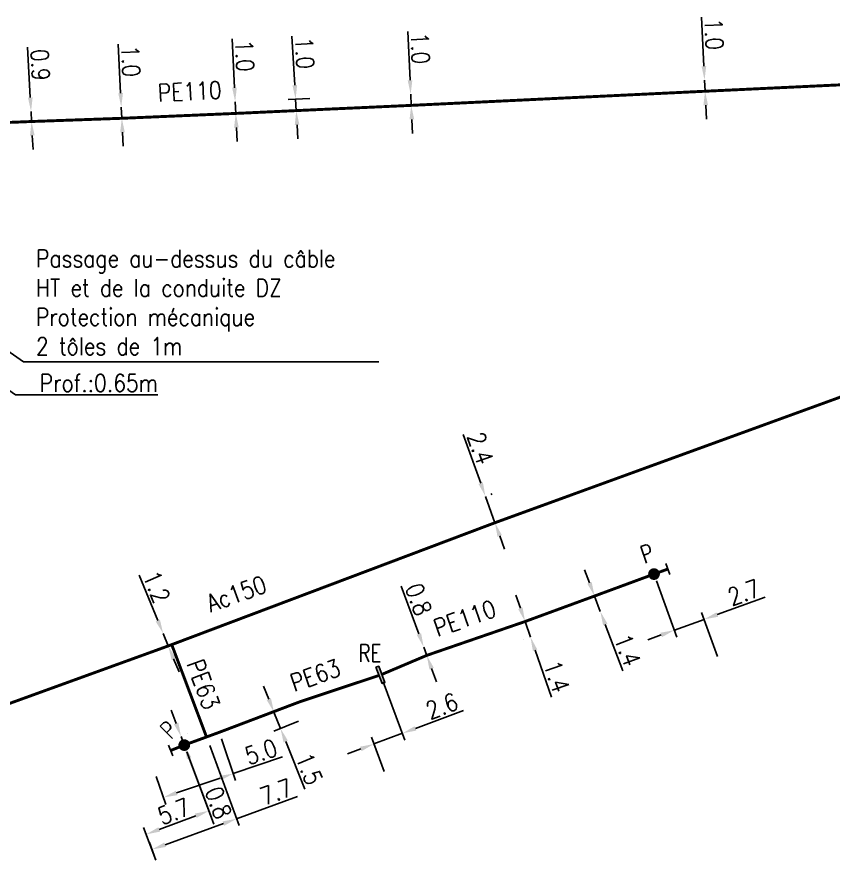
# Model space of a CAD drawing. Header units: millimetres. Extents: x 138998 to 140015, y 127998 to 129006.
# Drawn here: x 139263.8 to 139333.6, y 128120.3 to 128193 of the extents above; entities that cross this region are included whole.
import ezdxf
from ezdxf.enums import TextEntityAlignment as Align

# ---------------------------------------------------------------- set-up
doc = ezdxf.new("R2010")
doc.units = ezdxf.units.MM
doc.header["$PDMODE"] = 34
doc.linetypes.add('L_25_AP', pattern=[2000, 1000, 1000])
doc.linetypes.add('L_25_PE', pattern=[2000, 1000, 1000])
doc.layers.get('0').update_dxf_attribs({"linetype": 'CONTINUOUS'})
doc.layers.get('DEFPOINTS').update_dxf_attribs({"linetype": 'CONTINUOUS'})
for name, color, linetype in [('L_150', 1, 'CONTINUOUS'), ('L_300', 7, 'CONTINUOUS'), ('L_340', 7, 'CONTINUOUS'), ('L_420', 7, 'CONTINUOUS')]:
    doc.layers.add(name, color=color, linetype=linetype)
doc.styles.add('G_ROMANS', font='ROMANS.SHX', dxfattribs={"width": 0.75})
doc.styles.get("Standard").update_dxf_attribs({"font": 'romans.shx', "width": 0.85})
doc.dimstyles.get("Standard").update_dxf_attribs({"dimtxt": 1.5, "dimasz": 1.2, "dimexe": 0.625, "dimexo": 0.625, "dimgap": 0.25, "dimtad": 1, "dimdec": 1, "dimzin": 0, "dimdsep": 46, "dimtxsty": 'Standard', "dimcen": -0.5, "dimadec": 0, "dimazin": 0, "dimtfac": 1, "dimtdec": 1, "dimtmove": 0, "dimatfit": 3, "dimfxl": 0, "dimtolj": 1, "dimtzin": 0, "dimarcsym": 0})

# ---------------------------------------------------------------- blocks, each defined once
blk = doc.blocks.new('*D13')
at = {"layer": 'DEFPOINTS', "color": 0, "linetype": 'Continuous', "transparency": 16777216}
for p in [(139303.757, 128151.946), (139303.874, 128151.989), (139304.571, 128149.689)]:
    blk.add_point(p, dxfattribs=at)
at = {"layer": 'L_150', "color": 0, "linetype": 'Continuous', "lineweight": -2, "transparency": 16777216}
for p, q in [((139303.467, 128153.118), (139301.963, 128157.287)), ((139304.688, 128149.731), (139303.874, 128151.989)), ((139304.345, 128152.159), (139304.462, 128152.201)), ((139305.159, 128149.901), (139305.276, 128149.943)), ((139305.095, 128148.602), (139305.502, 128147.473))]:
    blk.add_line(p, q, dxfattribs=at)
at = {"layer": 'L_150', "color": 0, "linetype": 'Continuous', "transparency": 16777216}
for points in [[(139303.655, 128153.186), (139303.279, 128153.05), (139303.874, 128151.989)], [(139305.283, 128148.67), (139304.907, 128148.534), (139304.688, 128149.731)]]:
    blk.add_solid(points, dxfattribs=at)
at = {"layer": 'L_150', "color": 0, "linetype": 'Continuous', "transparency": 16777216, "insert": (139303.452, 128156.106), "char_height": 1.5, "attachment_point": 5, "rotation": 289.82997}
blk.add_mtext('\\A1;2.4', dxfattribs=at)
blk = doc.blocks.new('*D17')
at = {"layer": 'DEFPOINTS', "color": 0, "linetype": 'Continuous', "transparency": 16777216}
for p in [(139276.298, 128140.257), (139276.298, 128140.257), (139276.738, 128139.194)]:
    blk.add_point(p, dxfattribs=at)
at = {"layer": 'L_150', "color": 0, "linetype": 'Continuous', "lineweight": -2, "transparency": 16777216}
for p, q in [((139275.839, 128141.365), (139274.237, 128145.236)), ((139276.738, 128139.194), (139276.298, 128140.257)), ((139277.197, 128138.085), (139277.656, 128136.976))]:
    blk.add_line(p, q, dxfattribs=at)
at = {"layer": 'L_150', "color": 0, "linetype": 'Continuous', "transparency": 16777216}
for points in [[(139276.024, 128141.442), (139275.655, 128141.289), (139276.298, 128140.257)], [(139277.382, 128138.162), (139277.013, 128138.009), (139276.738, 128139.194)]]:
    blk.add_solid(points, dxfattribs=at)
at = {"layer": 'L_150', "color": 0, "linetype": 'Continuous', "transparency": 16777216, "insert": (139275.733, 128144.238), "char_height": 1.5, "attachment_point": 5, "rotation": 292.48734}
blk.add_mtext('\\A1;1.2', dxfattribs=at)
blk = doc.blocks.new('*D33')
at = {"layer": 'DEFPOINTS', "color": 0, "linetype": 'Continuous', "transparency": 16777216}
for p in [(139287.915, 128134.387), (139288.472, 128132.989), (139286.337, 128132.137)]:
    blk.add_point(p, dxfattribs=at)
at = {"layer": 'L_150', "color": 0, "linetype": 'Continuous', "lineweight": -2, "transparency": 16777216}
for p, q in [((139285.335, 128134.651), (139284.89, 128135.765)), ((139287.334, 128134.156), (139285.198, 128133.305)), ((139285.779, 128133.536), (139286.337, 128132.137)), ((139287.892, 128132.757), (139285.756, 128131.906)), ((139286.781, 128131.023), (139288.413, 128126.928))]:
    blk.add_line(p, q, dxfattribs=at)
at = {"layer": 'L_150', "color": 0, "linetype": 'Continuous', "transparency": 16777216}
for points in [[(139285.52, 128134.725), (139285.149, 128134.577), (139285.779, 128133.536)], [(139286.967, 128131.097), (139286.595, 128130.949), (139286.337, 128132.137)]]:
    blk.add_solid(points, dxfattribs=at)
at = {"layer": 'L_150', "color": 0, "linetype": 'Continuous', "transparency": 16777216, "insert": (139288.789, 128128.687), "char_height": 1.5, "attachment_point": 5, "rotation": 291.73547}
blk.add_mtext('\\A1;1.5', dxfattribs=at)
blk = doc.blocks.new('*D34')
at = {"layer": 'DEFPOINTS', "color": 0, "linetype": 'Continuous', "transparency": 16777216}
for p in [(139277.826, 128131.443), (139277.829, 128131.444), (139278.104, 128130.711)]:
    blk.add_point(p, dxfattribs=at)
at = {"layer": 'L_300', "color": 0, "linetype": 'Continuous', "lineweight": -2, "transparency": 16777216}
for p, q in [((139277.407, 128132.567), (139276.986, 128133.691)), ((139277.829, 128131.444), (139278.104, 128130.711)), ((139278.411, 128131.662), (139278.414, 128131.663)), ((139278.525, 128129.588), (139280.642, 128123.945))]:
    blk.add_line(p, q, dxfattribs=at)
at = {"layer": 'L_300', "color": 0, "linetype": 'Continuous', "transparency": 16777216}
for points in [[(139277.595, 128132.638), (139277.22, 128132.497), (139277.829, 128131.444)], [(139278.712, 128129.658), (139278.338, 128129.518), (139278.104, 128130.711)]]:
    blk.add_solid(points, dxfattribs=at)
at = {"layer": 'L_300', "color": 0, "linetype": 'Continuous', "transparency": 16777216, "insert": (139281.021, 128125.781), "char_height": 1.5, "attachment_point": 5, "rotation": 290.56303}
blk.add_mtext('\\A1;0.8', dxfattribs=at)
blk = doc.blocks.new('L_300_12')
at = {"color": 0, "linetype": 'Continuous', "const_width": 0.497, "flags": 128}
blk.add_lwpolyline([(-0.252, 0, 1), (0.252, 0, 1)], format="xyb", close=True, dxfattribs=at)
at = {"color": 0, "linetype": 'Continuous', "style": 'G_ROMANS', "width": 0.75}
blk.add_text('P', height=1.5, dxfattribs=at).set_placement((0, 1.85), align=Align.MIDDLE)
at = {"color": 0, "linetype": 'Continuous', "width": 0.75, "flags": 3}
for tag, p in [('DEF_LEG', (0, -5)), ('DEF_COUP', (0, -7.5)), ('DEF_TYPE', (0, -10))]:
    blk.add_attdef(tag, text='', height=1.2, dxfattribs=at).set_placement(p, align=Align.MIDDLE)
blk = doc.blocks.new('L_340_07')
at = {"color": 0, "linetype": 'Continuous', "const_width": 0.25, "flags": 128}
blk.add_lwpolyline([(0, 0), (1.25, 0)], dxfattribs=at)
at = {"color": 0, "linetype": 'Continuous', "flags": 128}
blk.add_lwpolyline([(1.25, -0.5), (1.25, 0.5)], dxfattribs=at)
at = {"color": 0, "linetype": 'Continuous', "style": 'G_ROMANS', "width": 0.75, "flags": 3}
for tag, p in [('DEF_LEG', (0.723, -3.465)), ('DEF_COUP', (0.723, -5.965)), ('DEF_TYPE', (0.723, -8.465))]:
    blk.add_attdef(tag, text='', height=1.2, dxfattribs=at).set_placement(p, align=Align.MIDDLE)
blk = doc.blocks.new('*D35')
at = {"layer": 'DEFPOINTS', "color": 0, "linetype": 'Continuous', "transparency": 16777216}
for p in [(139294.892, 128136.716), (139296.766, 128131.717), (139295.427, 128127.878)]:
    blk.add_point(p, dxfattribs=at)
at = {"layer": 'L_340', "color": 0, "linetype": 'Continuous', "lineweight": -2, "transparency": 16777216}
for p, q in [((139295.112, 128136.131), (139296.986, 128131.132)), ((139297.89, 128132.139), (139301.983, 128133.673)), ((139295.208, 128128.463), (139294.111, 128131.389)), ((139294.33, 128130.804), (139296.766, 128131.717)), ((139293.207, 128130.383), (139292.083, 128129.962))]:
    blk.add_line(p, q, dxfattribs=at)
at = {"layer": 'L_340', "color": 0, "linetype": 'Continuous', "transparency": 16777216}
for points in [[(139297.82, 128132.326), (139297.96, 128131.951), (139296.766, 128131.717)], [(139293.136, 128130.57), (139293.277, 128130.196), (139294.33, 128130.804)]]:
    blk.add_solid(points, dxfattribs=at)
at = {"layer": 'L_340', "color": 0, "linetype": 'Continuous', "transparency": 16777216, "insert": (139300.147, 128134.053), "char_height": 1.5, "attachment_point": 5, "rotation": 20.54887}
blk.add_mtext('\\A1;2.6', dxfattribs=at)
blk = doc.blocks.new('*D36')
at = {"layer": 'DEFPOINTS', "color": 0, "linetype": 'Continuous', "transparency": 16777216}
for p in [(139278.104, 128130.711), (139280.213, 128125.089), (139275.877, 128120.283)]:
    blk.add_point(p, dxfattribs=at)
at = {"layer": 'L_300', "color": 0, "linetype": 'Continuous', "lineweight": -2, "transparency": 16777216}
for p, q in [((139278.323, 128130.126), (139280.432, 128124.504)), ((139275.955, 128123.492), (139279.089, 128124.667)), ((139275.657, 128120.868), (139274.612, 128123.655))]:
    blk.add_line(p, q, dxfattribs=at)
at = {"layer": 'L_300', "color": 0, "linetype": 'Continuous', "transparency": 16777216}
for points in [[(139279.019, 128124.855), (139279.159, 128124.48), (139280.213, 128125.089)], [(139275.884, 128123.679), (139276.025, 128123.304), (139274.831, 128123.07)]]:
    blk.add_solid(points, dxfattribs=at)
at = {"layer": 'L_300', "color": 0, "linetype": 'Continuous', "transparency": 16777216, "insert": (139277.215, 128125.032), "char_height": 1.5, "attachment_point": 5, "rotation": 20.56303}
blk.add_mtext('\\A1;5.7', dxfattribs=at)
blk = doc.blocks.new('*D37')
at = {"layer": 'DEFPOINTS', "color": 0, "linetype": 'Continuous', "transparency": 16777216}
for p in [(139280.086, 128131.272), (139282.578, 128124.407), (139275.877, 128120.283)]:
    blk.add_point(p, dxfattribs=at)
at = {"layer": 'L_150', "color": 0, "linetype": 'Continuous', "lineweight": -2, "transparency": 16777216}
for p, q in [((139280.3, 128130.684), (139282.791, 128123.819)), ((139282.578, 128124.407), (139287.8, 128126.302)), ((139276.462, 128122.188), (139281.45, 128123.998)), ((139275.664, 128120.87), (139275.121, 128122.366))]:
    blk.add_line(p, q, dxfattribs=at)
at = {"layer": 'L_150', "color": 0, "linetype": 'Continuous', "transparency": 16777216}
for points in [[(139281.381, 128124.186), (139281.518, 128123.81), (139282.578, 128124.407)], [(139276.394, 128122.376), (139276.53, 128122), (139275.334, 128121.778)]]:
    blk.add_solid(points, dxfattribs=at)
at = {"layer": 'L_150', "color": 0, "linetype": 'Continuous', "transparency": 16777216, "insert": (139285.968, 128126.701), "char_height": 1.5, "attachment_point": 5, "rotation": 19.94692}
blk.add_mtext('\\A1;7.7', dxfattribs=at)
blk = doc.blocks.new('*D39')
at = {"layer": 'DEFPOINTS', "color": 0, "linetype": 'Continuous', "transparency": 16777216}
for p in [(139281.085, 128131.83), (139275.505, 128128.606), (139282.3, 128128.272)]:
    blk.add_point(p, dxfattribs=at)
at = {"layer": 'L_150', "color": 0, "linetype": 'Continuous', "lineweight": -2, "transparency": 16777216}
for p, q in [((139281.287, 128131.239), (139282.502, 128127.681)), ((139282.3, 128128.272), (139286.497, 128129.705)), ((139275.707, 128128.014), (139276.518, 128125.638)), ((139277.452, 128126.617), (139281.164, 128127.884))]:
    blk.add_line(p, q, dxfattribs=at)
at = {"layer": 'L_150', "color": 0, "linetype": 'Continuous', "transparency": 16777216}
for points in [[(139281.1, 128128.074), (139281.229, 128127.695), (139282.3, 128128.272)], [(139277.387, 128126.806), (139277.516, 128126.428), (139276.316, 128126.229)]]:
    blk.add_solid(points, dxfattribs=at)
at = {"layer": 'L_150', "color": 0, "linetype": 'Continuous', "transparency": 16777216, "insert": (139284.674, 128130.139), "char_height": 1.5, "attachment_point": 5, "rotation": 18.84825}
blk.add_mtext('\\A1;5.0', dxfattribs=at)
blk = doc.blocks.new('L_340_21')
at = {"linetype": 'Continuous'}
blk.add_hatch(color=0, dxfattribs=at).paths.add_polyline_path([(0.125, 0.75), (-0.125, 0.75), (-0.125, -0.75), (0.125, -0.75)])
at = {"color": 0, "linetype": 'Continuous'}
blk.add_lwpolyline([(-0.125, 0.75), (0.125, 0.75), (0.125, -0.75), (-0.125, -0.75)], close=True, dxfattribs=at)
at = {"color": 0, "linetype": 'Continuous', "width": 0.75}
for tag, height, flags, p in [('RE', 1.5, 8, (0, 3)), ('DEF_LEG', 1.2, 3, (0, -5)), ('DEF_COUP', 1.2, 3, (0, -7.5)), ('DEF_TYPE', 1.2, 3, (0, -10))]:
    blk.add_attdef(tag, text='', height=height, dxfattribs=dict(at, flags=flags)).set_placement(p, align=Align.MIDDLE)
blk = doc.blocks.new('*D45')
at = {"layer": 'DEFPOINTS', "color": 0, "linetype": 'Continuous', "transparency": 16777216}
for p in [(139298.593, 128139.088), (139298.853, 128138.385), (139298.853, 128138.385)]:
    blk.add_point(p, dxfattribs=at)
at = {"layer": 'L_150', "color": 0, "linetype": 'Continuous', "lineweight": -2, "transparency": 16777216}
for p, q in [((139298.179, 128140.215), (139296.669, 128144.317)), ((139298.853, 128138.385), (139298.593, 128139.088)), ((139299.267, 128137.259), (139299.682, 128136.132))]:
    blk.add_line(p, q, dxfattribs=at)
at = {"layer": 'L_150', "color": 0, "linetype": 'Continuous', "transparency": 16777216}
for points in [[(139298.367, 128140.284), (139297.991, 128140.145), (139298.593, 128139.088)], [(139299.455, 128137.328), (139299.079, 128137.189), (139298.853, 128138.385)]]:
    blk.add_solid(points, dxfattribs=at)
at = {"layer": 'L_150', "color": 0, "linetype": 'Continuous', "transparency": 16777216, "insert": (139298.155, 128143.174), "char_height": 1.5, "attachment_point": 5, "rotation": 290.21151}
blk.add_mtext('\\A1;0.8', dxfattribs=at)
blk = doc.blocks.new('*D46')
at = {"layer": 'DEFPOINTS', "color": 0, "linetype": 'Continuous', "transparency": 16777216}
for p in [(139307.263, 128141.28), (139307.263, 128141.28), (139307.726, 128139.954)]:
    blk.add_point(p, dxfattribs=at)
at = {"layer": 'L_150', "color": 0, "linetype": 'Continuous', "lineweight": -2, "transparency": 16777216}
for p, q in [((139306.866, 128142.412), (139306.47, 128143.545)), ((139307.263, 128141.28), (139307.726, 128139.954)), ((139307.136, 128139.748), (139307.136, 128139.748)), ((139308.122, 128138.821), (139309.526, 128134.81))]:
    blk.add_line(p, q, dxfattribs=at)
at = {"layer": 'L_150', "color": 0, "linetype": 'Continuous', "transparency": 16777216}
for points in [[(139307.055, 128142.478), (139306.678, 128142.346), (139307.263, 128141.28)], [(139308.311, 128138.887), (139307.934, 128138.755), (139307.726, 128139.954)]]:
    blk.add_solid(points, dxfattribs=at)
at = {"layer": 'L_150', "color": 0, "linetype": 'Continuous', "transparency": 16777216, "insert": (139309.966, 128136.579), "char_height": 1.5, "attachment_point": 5, "rotation": 289.2779}
blk.add_mtext('\\A1;1.4', dxfattribs=at)
blk = doc.blocks.new('*D47')
at = {"layer": 'DEFPOINTS', "color": 0, "linetype": 'Continuous', "transparency": 16777216}
for p in [(139318.297, 128145.337), (139320.039, 128140.541), (139323.945, 128137.696)]:
    blk.add_point(p, dxfattribs=at)
at = {"layer": 'L_300', "color": 0, "linetype": 'Continuous', "lineweight": -2, "transparency": 16777216}
for p, q in [((139318.51, 128144.749), (139320.253, 128139.953)), ((139323.705, 128141.872), (139327.814, 128143.364)), ((139320.039, 128140.541), (139322.577, 128141.462)), ((139323.731, 128138.284), (139322.364, 128142.05)), ((139318.911, 128140.131), (139317.783, 128139.721))]:
    blk.add_line(p, q, dxfattribs=at)
at = {"layer": 'L_300', "color": 0, "linetype": 'Continuous', "transparency": 16777216}
for points in [[(139323.637, 128142.06), (139323.773, 128141.684), (139322.577, 128141.462)], [(139318.843, 128140.319), (139318.98, 128139.943), (139320.039, 128140.541)]]:
    blk.add_solid(points, dxfattribs=at)
at = {"layer": 'L_300', "color": 0, "linetype": 'Continuous', "transparency": 16777216, "insert": (139325.982, 128143.763), "char_height": 1.5, "attachment_point": 5, "rotation": 19.96233}
blk.add_mtext('\\A1;2.7', dxfattribs=at)
blk = doc.blocks.new('*D48')
at = {"layer": 'DEFPOINTS', "color": 0, "linetype": 'Continuous', "transparency": 16777216}
for p in [(139313.205, 128143.459), (139313.701, 128142.15), (139313.701, 128142.15)]:
    blk.add_point(p, dxfattribs=at)
at = {"layer": 'L_150', "color": 0, "linetype": 'Continuous', "lineweight": -2, "transparency": 16777216}
for p, q in [((139312.779, 128144.581), (139312.353, 128145.703)), ((139313.205, 128143.459), (139313.701, 128142.15)), ((139314.127, 128141.028), (139315.635, 128137.055))]:
    blk.add_line(p, q, dxfattribs=at)
at = {"layer": 'L_150', "color": 0, "linetype": 'Continuous', "transparency": 16777216}
for points in [[(139312.966, 128144.652), (139312.592, 128144.51), (139313.205, 128143.459)], [(139314.314, 128141.099), (139313.94, 128140.958), (139313.701, 128142.15)]]:
    blk.add_solid(points, dxfattribs=at)
at = {"layer": 'L_150', "color": 0, "linetype": 'Continuous', "transparency": 16777216, "insert": (139316.029, 128138.835), "char_height": 1.5, "attachment_point": 5, "rotation": 290.77847}
blk.add_mtext('\\A1;1.4', dxfattribs=at)
blk = doc.blocks.new('*D81')
at = {"layer": 'DEFPOINTS', "color": 0, "linetype": 'Continuous', "transparency": 16777216}
for p in [(139282.46, 128185.742), (139282.46, 128185.742), (139282.508, 128184.743)]:
    blk.add_point(p, dxfattribs=at)
at = {"layer": 'L_150', "color": 0, "linetype": 'Continuous', "lineweight": -2, "transparency": 16777216}
for p, q in [((139282.402, 128186.941), (139282.202, 128191.125)), ((139282.508, 128184.743), (139282.46, 128185.742)), ((139282.565, 128183.545), (139282.622, 128182.346))]:
    blk.add_line(p, q, dxfattribs=at)
at = {"layer": 'L_150', "color": 0, "linetype": 'Continuous', "transparency": 16777216}
for points in [[(139282.602, 128186.95), (139282.203, 128186.931), (139282.46, 128185.742)], [(139282.765, 128183.554), (139282.365, 128183.535), (139282.508, 128184.743)]]:
    blk.add_solid(points, dxfattribs=at)
at = {"layer": 'L_150', "color": 0, "linetype": 'Continuous', "transparency": 16777216, "insert": (139283.272, 128189.68), "char_height": 1.5, "attachment_point": 5, "rotation": 272.74356}
blk.add_mtext('\\A1;1.0', dxfattribs=at)
blk = doc.blocks.new('*D82')
at = {"layer": 'DEFPOINTS', "color": 0, "linetype": 'Continuous', "transparency": 16777216}
for p in [(139297.477, 128186.38), (139297.477, 128186.38), (139297.522, 128185.431)]:
    blk.add_point(p, dxfattribs=at)
at = {"layer": 'L_150', "color": 0, "linetype": 'Continuous', "lineweight": -2, "transparency": 16777216}
for p, q in [((139297.42, 128187.579), (139297.223, 128191.764)), ((139297.522, 128185.431), (139297.477, 128186.38)), ((139297.578, 128184.233), (139297.635, 128183.034))]:
    blk.add_line(p, q, dxfattribs=at)
at = {"layer": 'L_150', "color": 0, "linetype": 'Continuous', "transparency": 16777216}
for points in [[(139297.62, 128187.588), (139297.221, 128187.569), (139297.477, 128186.38)], [(139297.778, 128184.242), (139297.379, 128184.223), (139297.522, 128185.431)]]:
    blk.add_solid(points, dxfattribs=at)
at = {"layer": 'L_150', "color": 0, "linetype": 'Continuous', "transparency": 16777216, "insert": (139298.292, 128190.318), "char_height": 1.5, "attachment_point": 5, "rotation": 272.70188}
blk.add_mtext('\\A1;1.0', dxfattribs=at)
blk = doc.blocks.new('*D83')
at = {"layer": 'DEFPOINTS', "color": 0, "linetype": 'Continuous', "transparency": 16777216}
for p in [(139322.622, 128187.589), (139322.622, 128187.589), (139322.667, 128186.64)]:
    blk.add_point(p, dxfattribs=at)
at = {"layer": 'L_150', "color": 0, "linetype": 'Continuous', "lineweight": -2, "transparency": 16777216}
for p, q in [((139322.566, 128188.787), (139322.369, 128192.972)), ((139322.667, 128186.64), (139322.622, 128187.589)), ((139322.723, 128185.441), (139322.78, 128184.242))]:
    blk.add_line(p, q, dxfattribs=at)
at = {"layer": 'L_150', "color": 0, "linetype": 'Continuous', "transparency": 16777216}
for points in [[(139322.766, 128188.797), (139322.366, 128188.778), (139322.622, 128187.589)], [(139322.923, 128185.45), (139322.524, 128185.432), (139322.667, 128186.64)]]:
    blk.add_solid(points, dxfattribs=at)
at = {"layer": 'L_150', "color": 0, "linetype": 'Continuous', "transparency": 16777216, "insert": (139323.438, 128191.526), "char_height": 1.5, "attachment_point": 5, "rotation": 272.69206}
blk.add_mtext('\\A1;1.0', dxfattribs=at)
blk = doc.blocks.new('*D94')
at = {"layer": 'DEFPOINTS', "color": 0, "linetype": 'Continuous', "transparency": 16777216}
for p in [(139287.631, 128185.96), (139289.478, 128186.068), (139289.536, 128185.069)]:
    blk.add_point(p, dxfattribs=at)
at = {"layer": 'L_150', "color": 0, "linetype": 'Continuous', "lineweight": -2, "transparency": 16777216}
for p, q in [((139287.561, 128187.158), (139287.318, 128191.34)), ((139288.854, 128186.031), (139287.007, 128185.924)), ((139287.689, 128184.962), (139287.631, 128185.96)), ((139288.912, 128185.033), (139287.065, 128184.925)), ((139287.758, 128183.764), (139287.828, 128182.566))]:
    blk.add_line(p, q, dxfattribs=at)
at = {"layer": 'L_150', "color": 0, "linetype": 'Continuous', "transparency": 16777216}
for points in [[(139287.761, 128187.17), (139287.361, 128187.146), (139287.631, 128185.96)], [(139287.958, 128183.775), (139287.559, 128183.752), (139287.689, 128184.962)]]:
    blk.add_solid(points, dxfattribs=at)
at = {"layer": 'L_150', "color": 0, "linetype": 'Continuous', "transparency": 16777216, "insert": (139288.403, 128189.906), "char_height": 1.5, "attachment_point": 5, "rotation": 273.32952}
blk.add_mtext('\\A1;1.0', dxfattribs=at)
blk = doc.blocks.new('*D95')
at = {"layer": 'DEFPOINTS', "color": 0, "linetype": 'Continuous', "transparency": 16777216}
for p in [(139272.714, 128185.275), (139272.714, 128185.275), (139272.76, 128184.326)]:
    blk.add_point(p, dxfattribs=at)
at = {"layer": 'L_150', "color": 0, "linetype": 'Continuous', "lineweight": -2, "transparency": 16777216}
for p, q in [((139272.657, 128186.474), (139272.456, 128190.658)), ((139272.76, 128184.326), (139272.714, 128185.275)), ((139272.817, 128183.128), (139272.875, 128181.929))]:
    blk.add_line(p, q, dxfattribs=at)
at = {"layer": 'L_150', "color": 0, "linetype": 'Continuous', "transparency": 16777216}
for points in [[(139272.857, 128186.483), (139272.457, 128186.464), (139272.714, 128185.275)], [(139273.017, 128183.137), (139272.618, 128183.118), (139272.76, 128184.326)]]:
    blk.add_solid(points, dxfattribs=at)
at = {"layer": 'L_150', "color": 0, "linetype": 'Continuous', "transparency": 16777216, "insert": (139273.527, 128189.213), "char_height": 1.5, "attachment_point": 5, "rotation": 272.74356}
blk.add_mtext('\\A1;1.0', dxfattribs=at)
blk = doc.blocks.new('*D96')
at = {"layer": 'DEFPOINTS', "color": 0, "linetype": 'Continuous', "transparency": 16777216}
for p in [(139264.993, 128184.899), (139264.993, 128184.899), (139265.038, 128184.051)]:
    blk.add_point(p, dxfattribs=at)
at = {"layer": 'L_150', "color": 0, "linetype": 'Continuous', "lineweight": -2, "transparency": 16777216}
for p, q in [((139264.93, 128186.098), (139264.702, 128190.402)), ((139265.038, 128184.051), (139264.993, 128184.899)), ((139265.102, 128182.852), (139265.165, 128181.654))]:
    blk.add_line(p, q, dxfattribs=at)
at = {"layer": 'L_150', "color": 0, "linetype": 'Continuous', "transparency": 16777216}
for points in [[(139265.13, 128186.108), (139264.73, 128186.087), (139264.993, 128184.899)], [(139265.302, 128182.863), (139264.902, 128182.842), (139265.038, 128184.051)]]:
    blk.add_solid(points, dxfattribs=at)
at = {"layer": 'L_150', "color": 0, "linetype": 'Continuous', "transparency": 16777216, "insert": (139265.783, 128188.902), "char_height": 1.5, "attachment_point": 5, "rotation": 273.03405}
blk.add_mtext('\\A1;0.9', dxfattribs=at)

msp = doc.modelspace()

# ---------------------------------------------------------------- linework, layer by layer
at = {"layer": 'L_150', "linetype": 'L_25_AP', "const_width": 0.25, "flags": 128}
msp.add_lwpolyline([(139390.322, 128189.657), (139390.808, 128181.051), (139304.688, 128149.731), (139276.738, 128139.194), (139246.144, 128128.109)], dxfattribs=at)
at = {"layer": 'L_150', "linetype": 'L_25_PE', "const_width": 0.25, "flags": 128}
for points in [[(139253.034, 128185.57), (139259.11, 128184.22), (139261.077, 128183.891), (139265.038, 128184.051), (139272.76, 128184.326), (139282.508, 128184.743), (139289.536, 128185.069), (139297.522, 128185.431), (139322.667, 128186.64), (139348.3, 128187.852), (139353.845, 128187.984), (139355.806, 128188.049), (139358.895, 128188.234), (139367.747, 128188.627), (139375.154, 128188.977), (139378.55, 128189.018), (139389.323, 128189.61), (139389.697, 128189.627)], [(139318.297, 128145.337), (139313.205, 128143.459), (139307.263, 128141.28), (139298.853, 128138.385), (139295.011, 128136.757)], [(139280.01, 128131.403), (139277.031, 128139.304)]]:
    msp.add_lwpolyline(points, dxfattribs=at)
msp.add_lwpolyline([(139278.104, 128130.711), (139281.053, 128131.787, 0.002651), (139281.153, 128131.824), (139287.73, 128134.318, -0.009846), (139288.101, 128134.45), (139294.776, 128136.672)], format="xyb", dxfattribs=at)

# ---------------------------------------------------------------- block references
at = {"layer": 'L_300'}
for p, rotation in [((139318.297, 128145.337), 18.37282718041849), ((139278.104, 128130.711), 45.32155257322331)]:
    msp.add_blockref('L_300_12', p, dxfattribs=dict(at, rotation=rotation))
at = {"layer": 'L_340'}
for p, rotation in [((139318.297, 128145.337), 20.02244904905061), ((139278.104, 128130.711), 201.5785369721902)]:
    msp.add_blockref('L_340_07', p, dxfattribs=dict(at, rotation=rotation))
ref = msp.add_blockref('L_340_21', (139294.892, 128136.716), dxfattribs=dict(at, rotation=20.8173576714764))
ref.add_attrib('RE', 'RE', dxfattribs={"layer": '0', "color": 0, "linetype": 'Continuous', "height": 1.5, "width": 0.75, "flags": 8}).set_placement((139293.991, 128138.571), align=Align.MIDDLE)

# ---------------------------------------------------------------- texts
at = {"layer": 'L_150', "linetype": 'Continuous', "width": 0.85}
for s, rotation, p in [('PE110', 2.74356, (139278.57, 128186.628)), ('Ac150', 19.82516, (139282.572, 128143.66)), ('PE110', 19.33749, (139302.106, 128141.559)), ('PE63', 290.05728, (139279.744, 128135.908)), ('PE63', 19.33749, (139289.318, 128136.686))]:
    msp.add_text(s, height=1.5, rotation=rotation, dxfattribs=at).set_placement(p, align=Align.MIDDLE)
at = {"layer": 'L_150', "linetype": 'Continuous', "insert": (139275.849, 128160.932), "char_height": 1.5, "attachment_point": 9}
msp.add_mtext('\\A1;Prof.:0.65m', dxfattribs=at)
at = {"layer": 'L_420', "linetype": 'Continuous', "insert": (139265.419, 128164.078), "char_height": 1.5, "attachment_point": 7}
msp.add_mtext('\\A1;Passage au-dessus du câble\\PHT et de la conduite DZ\\PProtection mécanique\\P2 tôles de 1m', dxfattribs=at)

# ---------------------------------------------------------------- dimensions: what is measured, and where the dimension line sits
at = {"layer": 'L_150', "linetype": 'Continuous'}
for base, p1, p2, angle, picture, middle in [((139322.6224, 128187.58857), (139322.66702, 128186.63962), (139322.6224, 128187.58857), 272.69206, '*D83', (139322.43948, 128191.47891)), ((139297.477, 128186.3802), (139297.5218, 128185.4313), (139297.477, 128186.3802), 272.70188, '*D82', (139297.2934, 128190.2705)), ((139282.46, 128185.742), (139282.508, 128184.743), (139282.46, 128185.742), 272.74356, '*D81', (139282.273, 128189.632)), ((139287.631, 128185.96), (139289.536, 128185.069), (139289.478, 128186.068), 273.32952, '*D94', (139287.404, 128189.848)), ((139264.993, 128184.899), (139265.038, 128184.051), (139264.993, 128184.899), 273.03405, '*D96', (139264.784, 128188.849)), ((139272.714, 128185.275), (139272.76, 128184.326), (139272.714, 128185.275), 272.74356, '*D95', (139272.528, 128189.165)), ((139303.874, 128151.989), (139304.571, 128149.689), (139303.757, 128151.946), 289.82997, '*D13', (139302.512, 128155.767)), ((139276.298, 128140.257), (139276.738, 128139.194), (139276.298, 128140.257), 292.48734, '*D17', (139274.809, 128143.855)), ((139313.701, 128142.15), (139313.205, 128143.459), (139313.701, 128142.15), 110.77847, '*D48', (139315.094, 128138.481)), ((139298.85258, 128138.38466), (139298.59346, 128139.08848), (139298.85258, 128138.38466), 110.21151, '*D45', (139297.21645, 128142.82877)), ((139307.263, 128141.28), (139307.726, 128139.954), (139307.263, 128141.28), 109.2779, '*D46', (139309.022, 128136.249)), ((139286.337, 128132.137), (139287.915, 128134.387), (139288.472, 128132.989), 111.73547, '*D33', (139287.86, 128128.317)), ((139282.578, 128124.407), (139275.877, 128120.283), (139280.086, 128131.272), 19.94692, '*D37', (139286.309, 128125.761))]:
    dim = msp.add_linear_dim(base=base, p1=p1, p2=p2, angle=angle, dimstyle='Standard', dxfattribs=at)
    dim.commit()
    dim.dimension.update_dxf_attribs({"geometry": picture, "text_midpoint": middle, "dimtype": 160})
dim = msp.add_linear_dim(base=(139282.3, 128128.272), p1=(139275.505, 128128.606), p2=(139281.085, 128131.83), angle=18.84825, text='5.0', dimstyle='Standard', dxfattribs=at)
dim.commit()
dim.dimension.update_dxf_attribs({"geometry": '*D39', "text_midpoint": (139284.997, 128129.193), "dimtype": 160})
at = {"layer": 'L_300', "linetype": 'Continuous'}
for base, p1, p2, angle, picture, middle in [((139320.039, 128140.541), (139323.945, 128137.696), (139318.297, 128145.337), 199.96233, '*D47', (139326.323, 128142.823)), ((139277.829, 128131.444), (139278.104, 128130.711), (139277.826, 128131.443), 290.56303, '*D34', (139280.085, 128125.43)), ((139280.213, 128125.089), (139275.877, 128120.283), (139278.104, 128130.711), 20.56303, '*D36', (139277.566, 128124.096))]:
    dim = msp.add_linear_dim(base=base, p1=p1, p2=p2, angle=angle, dimstyle='Standard', dxfattribs=at)
    dim.commit()
    dim.dimension.update_dxf_attribs({"geometry": picture, "text_midpoint": middle, "dimtype": 160})
at = {"layer": 'L_340', "linetype": 'Continuous'}
dim = msp.add_linear_dim(base=(139296.766, 128131.717), p1=(139295.427, 128127.878), p2=(139294.892, 128136.716), angle=20.54887, dimstyle='Standard', dxfattribs=at)
dim.commit()
dim.dimension.update_dxf_attribs({"geometry": '*D35', "text_midpoint": (139300.498, 128133.116), "dimtype": 160})

# ---------------------------------------------------------------- leaders
at = {"layer": 'L_150', "linetype": 'Continuous', "annotation_type": 0, "has_hookline": 1, "hookline_direction": 0, "text_width": 10.746}
msp.add_leader([(139247.373, 128171.87), (139263.652, 128160.682), (139264.852, 128160.682)], dimstyle='Standard', dxfattribs=at)
at = {"layer": 'L_420', "linetype": 'Continuous', "annotation_type": 0, "has_hookline": 1, "hookline_direction": 0, "text_width": 28.961}
msp.add_leader([(139248.913, 128174.222), (139264.351, 128163.484), (139265.551, 128163.484)], dimstyle='Standard', dxfattribs=at)

doc.saveas('drawing.dxf')
